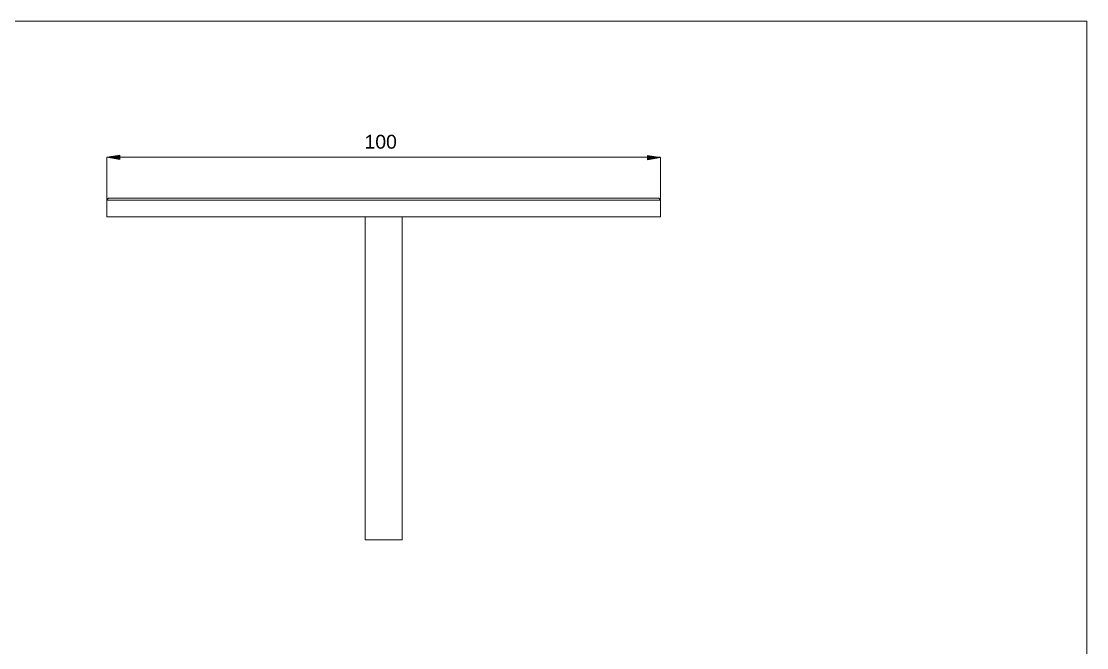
# Model space of a CAD drawing. Header units: inches. Extents: x 48 to 364, y 83 to 304.
# Drawn here: x 205.6 to 363.2, y 211.1 to 303.8 of the extents above; entities that cross this region are included whole.
import ezdxf

# ---------------------------------------------------------------- set-up
doc = ezdxf.new("R2010")
doc.units = ezdxf.units.IN
doc.header["$MEASUREMENT"] = 0
doc.layers.add('DIMS', color=7, linetype='Continuous')

# ---------------------------------------------------------------- blocks, each defined once
blk = doc.blocks.new('block 25')
at = {"color": 7, "lineweight": 18, "true_color": 0xffffff}
blk.add_lwpolyline([(363.24, 83.09), (363.24, 303.8)], dxfattribs=at)
blk = doc.blocks.new('block 24')
blk.add_blockref('block 25', (0, 0))
blk = doc.blocks.new('block 23')
blk.add_blockref('block 24', (0, 0))
blk = doc.blocks.new('block 28')
at = {"color": 7, "lineweight": 18, "true_color": 0xffffff}
blk.add_lwpolyline([(363.24, 303.8), (47.63, 303.8)], dxfattribs=at)
blk = doc.blocks.new('block 27')
blk.add_blockref('block 28', (0, 0))
blk = doc.blocks.new('block 26')
blk.add_blockref('block 27', (0, 0))
blk = doc.blocks.new('block 79')
at = {"layer": 'DIMS', "color": 1, "lineweight": 18, "true_color": 0xff0000}
blk.add_lwpolyline([(218.23, 274.9), (218.23, 283.68)], dxfattribs=at)
blk = doc.blocks.new('block 78')
at = {"layer": 'DIMS'}
blk.add_blockref('block 79', (0, 0), dxfattribs=at)
blk = doc.blocks.new('block 77')
at = {"layer": 'DIMS'}
blk.add_blockref('block 78', (0, 0), dxfattribs=at)
blk = doc.blocks.new('block 82')
at = {"layer": 'DIMS', "color": 1, "lineweight": 18, "true_color": 0xff0000}
blk.add_lwpolyline([(300.19, 274.87), (300.19, 283.65)], dxfattribs=at)
blk = doc.blocks.new('block 81')
at = {"layer": 'DIMS'}
blk.add_blockref('block 82', (0, 0), dxfattribs=at)
blk = doc.blocks.new('block 80')
at = {"layer": 'DIMS'}
blk.add_blockref('block 81', (0, 0), dxfattribs=at)
blk = doc.blocks.new('block 85')
at = {"layer": 'DIMS', "color": 1, "lineweight": 18, "true_color": 0xff0000}
blk.add_lwpolyline([(218.23, 283.68), (300.16, 283.68)], dxfattribs=at)
blk = doc.blocks.new('block 84')
at = {"layer": 'DIMS'}
blk.add_blockref('block 85', (0, 0), dxfattribs=at)
blk = doc.blocks.new('block 83')
at = {"layer": 'DIMS'}
blk.add_blockref('block 84', (0, 0), dxfattribs=at)
blk = doc.blocks.new('block 88')
at = {"layer": 'DIMS', "lineweight": 0}
blk.add_lwpolyline([(220.18, 284), (220.18, 283.36), (218.23, 283.68), (220.18, 284)], dxfattribs=at)
blk = doc.blocks.new('block 87')
at = {"layer": 'DIMS'}
blk.add_blockref('block 88', (0, 0), dxfattribs=at)
blk = doc.blocks.new('block 90')
at = {"layer": 'DIMS', "lineweight": 0}
blk.add_lwpolyline([(220.19, 284), (220.19, 283.36), (218.23, 283.68), (220.19, 284)], dxfattribs=at)
blk = doc.blocks.new('block 91')
at = {"layer": 'DIMS', "true_color": 0xff0000}
h = blk.add_hatch(color=1, dxfattribs=at)
h.dxf.hatch_style = 2
h.paths.add_polyline_path([(220.19, 284), (220.19, 283.36), (218.23, 283.68)])
at = {"layer": 'DIMS', "lineweight": 0}
blk.add_lwpolyline([(220.19, 284), (220.19, 283.36), (218.23, 283.68), (220.19, 284), (220.19, 284)], dxfattribs=at)
blk = doc.blocks.new('block 89')
at = {"layer": 'DIMS'}
for name in ['block 90', 'block 91']:
    blk.add_blockref(name, (0, 0), dxfattribs=at)
blk = doc.blocks.new('block 86')
at = {"layer": 'DIMS'}
for name in ['block 87', 'block 89']:
    blk.add_blockref(name, (0, 0), dxfattribs=at)
blk = doc.blocks.new('block 94')
at = {"layer": 'DIMS', "lineweight": 0}
blk.add_lwpolyline([(298.23, 283.32), (298.23, 283.96), (300.19, 283.65), (298.23, 283.32)], dxfattribs=at)
blk = doc.blocks.new('block 93')
at = {"layer": 'DIMS'}
blk.add_blockref('block 94', (0, 0), dxfattribs=at)
blk = doc.blocks.new('block 96')
at = {"layer": 'DIMS', "lineweight": 0}
blk.add_lwpolyline([(298.23, 283.32), (298.23, 283.96), (300.19, 283.65), (298.23, 283.32)], dxfattribs=at)
blk = doc.blocks.new('block 97')
at = {"layer": 'DIMS', "true_color": 0xff0000}
h = blk.add_hatch(color=1, dxfattribs=at)
h.dxf.hatch_style = 2
h.paths.add_polyline_path([(298.23, 283.32), (298.23, 283.96), (300.19, 283.65)])
at = {"layer": 'DIMS', "lineweight": 0}
blk.add_lwpolyline([(298.23, 283.32), (298.23, 283.96), (300.19, 283.65), (298.23, 283.32), (298.23, 283.32)], dxfattribs=at)
blk = doc.blocks.new('block 95')
at = {"layer": 'DIMS'}
for name in ['block 96', 'block 97']:
    blk.add_blockref(name, (0, 0), dxfattribs=at)
blk = doc.blocks.new('block 92')
at = {"layer": 'DIMS'}
for name in ['block 93', 'block 95']:
    blk.add_blockref(name, (0, 0), dxfattribs=at)
blk = doc.blocks.new('block 100')
at = {"layer": 'DIMS', "color": 1, "true_color": 0xff0000, "insert": (256.38, 284.92), "char_height": 2.049, "attachment_point": 7}
blk.add_mtext('\\fArial|b0|i0|c0|p34;\\W1;100', dxfattribs=at)
blk = doc.blocks.new('block 99')
at = {"layer": 'DIMS'}
blk.add_blockref('block 100', (0, 0), dxfattribs=at)
blk = doc.blocks.new('block 98')
at = {"layer": 'DIMS'}
blk.add_blockref('block 99', (0, 0), dxfattribs=at)
blk = doc.blocks.new('block 103')
at = {"layer": 'DIMS', "lineweight": 0}
blk.add_lwpolyline([(218.23, 274.87), (218.23, 274.87)], dxfattribs=at)
blk = doc.blocks.new('block 102')
at = {"layer": 'DIMS'}
blk.add_blockref('block 103', (0, 0), dxfattribs=at)
blk = doc.blocks.new('block 101')
at = {"layer": 'DIMS'}
blk.add_blockref('block 102', (0, 0), dxfattribs=at)
blk = doc.blocks.new('block 106')
at = {"layer": 'DIMS', "lineweight": 0}
blk.add_lwpolyline([(300.19, 274.87), (300.19, 274.87)], dxfattribs=at)
blk = doc.blocks.new('block 105')
at = {"layer": 'DIMS'}
blk.add_blockref('block 106', (0, 0), dxfattribs=at)
blk = doc.blocks.new('block 104')
at = {"layer": 'DIMS'}
blk.add_blockref('block 105', (0, 0), dxfattribs=at)
blk = doc.blocks.new('block 4480')
at = {"layer": 'DIMS', "color": 7, "lineweight": 18, "true_color": 0xffffff}
blk.add_lwpolyline([(299.91, 277.6), (259.21, 277.6)], dxfattribs=at)
blk = doc.blocks.new('block 4479')
at = {"layer": 'DIMS'}
blk.add_blockref('block 4480', (0, 0), dxfattribs=at)
blk = doc.blocks.new('block 4478')
at = {"layer": 'DIMS'}
blk.add_blockref('block 4479', (0, 0), dxfattribs=at)
blk = doc.blocks.new('block 4483')
at = {"layer": 'DIMS', "color": 7, "lineweight": 18, "true_color": 0xffffff}
blk.add_lwpolyline([(259.21, 277.33), (300.19, 277.33)], dxfattribs=at)
blk = doc.blocks.new('block 4482')
at = {"layer": 'DIMS'}
blk.add_blockref('block 4483', (0, 0), dxfattribs=at)
blk = doc.blocks.new('block 4481')
at = {"layer": 'DIMS'}
blk.add_blockref('block 4482', (0, 0), dxfattribs=at)
blk = doc.blocks.new('block 4486')
at = {"layer": 'DIMS', "color": 7, "lineweight": 18, "true_color": 0xffffff}
blk.add_lwpolyline([(259.21, 274.87), (300.19, 274.87)], dxfattribs=at)
blk = doc.blocks.new('block 4485')
at = {"layer": 'DIMS'}
blk.add_blockref('block 4486', (0, 0), dxfattribs=at)
blk = doc.blocks.new('block 4484')
at = {"layer": 'DIMS'}
blk.add_blockref('block 4485', (0, 0), dxfattribs=at)
blk = doc.blocks.new('block 4489')
at = {"layer": 'DIMS', "color": 7, "lineweight": 18, "true_color": 0xffffff}
blk.add_lwpolyline([(218.23, 274.87), (259.21, 274.87)], dxfattribs=at)
blk = doc.blocks.new('block 4488')
at = {"layer": 'DIMS'}
blk.add_blockref('block 4489', (0, 0), dxfattribs=at)
blk = doc.blocks.new('block 4487')
at = {"layer": 'DIMS'}
blk.add_blockref('block 4488', (0, 0), dxfattribs=at)
blk = doc.blocks.new('block 4492')
at = {"layer": 'DIMS', "color": 7, "lineweight": 18, "true_color": 0xffffff}
blk.add_lwpolyline([(259.21, 277.6), (218.5, 277.6)], dxfattribs=at)
blk = doc.blocks.new('block 4491')
at = {"layer": 'DIMS'}
blk.add_blockref('block 4492', (0, 0), dxfattribs=at)
blk = doc.blocks.new('block 4490')
at = {"layer": 'DIMS'}
blk.add_blockref('block 4491', (0, 0), dxfattribs=at)
blk = doc.blocks.new('block 4495')
at = {"layer": 'DIMS', "color": 7, "lineweight": 18, "true_color": 0xffffff}
blk.add_lwpolyline([(218.23, 277.33), (259.21, 277.33)], dxfattribs=at)
blk = doc.blocks.new('block 4494')
at = {"layer": 'DIMS'}
blk.add_blockref('block 4495', (0, 0), dxfattribs=at)
blk = doc.blocks.new('block 4493')
at = {"layer": 'DIMS'}
blk.add_blockref('block 4494', (0, 0), dxfattribs=at)
blk = doc.blocks.new('block 4498')
at = {"layer": 'DIMS', "color": 7, "lineweight": 18, "true_color": 0xffffff}
blk.add_lwpolyline([(261.39, 274.86), (257.02, 274.86)], dxfattribs=at)
blk = doc.blocks.new('block 4497')
at = {"layer": 'DIMS'}
blk.add_blockref('block 4498', (0, 0), dxfattribs=at)
blk = doc.blocks.new('block 4496')
at = {"layer": 'DIMS'}
blk.add_blockref('block 4497', (0, 0), dxfattribs=at)
blk = doc.blocks.new('block 4501')
at = {"layer": 'DIMS', "color": 7, "lineweight": 18, "true_color": 0xffffff}
blk.add_lwpolyline([(256.48, 227.05), (256.48, 274.86)], dxfattribs=at)
blk = doc.blocks.new('block 4500')
at = {"layer": 'DIMS'}
blk.add_blockref('block 4501', (0, 0), dxfattribs=at)
blk = doc.blocks.new('block 4499')
at = {"layer": 'DIMS'}
blk.add_blockref('block 4500', (0, 0), dxfattribs=at)
blk = doc.blocks.new('block 4504')
at = {"layer": 'DIMS', "color": 7, "lineweight": 18, "true_color": 0xffffff}
blk.add_lwpolyline([(261.94, 274.86), (261.94, 227.05)], dxfattribs=at)
blk = doc.blocks.new('block 4503')
at = {"layer": 'DIMS'}
blk.add_blockref('block 4504', (0, 0), dxfattribs=at)
blk = doc.blocks.new('block 4502')
at = {"layer": 'DIMS'}
blk.add_blockref('block 4503', (0, 0), dxfattribs=at)
blk = doc.blocks.new('block 4507')
at = {"layer": 'DIMS', "color": 7, "lineweight": 18, "true_color": 0xffffff}
blk.add_lwpolyline([(261.39, 227.05), (261.94, 227.05)], dxfattribs=at)
blk = doc.blocks.new('block 4506')
at = {"layer": 'DIMS'}
blk.add_blockref('block 4507', (0, 0), dxfattribs=at)
blk = doc.blocks.new('block 4505')
at = {"layer": 'DIMS'}
blk.add_blockref('block 4506', (0, 0), dxfattribs=at)
blk = doc.blocks.new('block 4510')
at = {"layer": 'DIMS', "color": 7, "lineweight": 18, "true_color": 0xffffff}
blk.add_lwpolyline([(261.94, 274.86), (261.39, 274.86)], dxfattribs=at)
blk = doc.blocks.new('block 4509')
at = {"layer": 'DIMS'}
blk.add_blockref('block 4510', (0, 0), dxfattribs=at)
blk = doc.blocks.new('block 4508')
at = {"layer": 'DIMS'}
blk.add_blockref('block 4509', (0, 0), dxfattribs=at)
blk = doc.blocks.new('block 4513')
at = {"layer": 'DIMS', "color": 7, "lineweight": 18, "true_color": 0xffffff}
blk.add_lwpolyline([(257.02, 227.05), (261.39, 227.05)], dxfattribs=at)
blk = doc.blocks.new('block 4512')
at = {"layer": 'DIMS'}
blk.add_blockref('block 4513', (0, 0), dxfattribs=at)
blk = doc.blocks.new('block 4511')
at = {"layer": 'DIMS'}
blk.add_blockref('block 4512', (0, 0), dxfattribs=at)
blk = doc.blocks.new('block 4516')
at = {"layer": 'DIMS', "color": 7, "lineweight": 18, "true_color": 0xffffff}
blk.add_lwpolyline([(257.02, 227.05), (256.48, 227.05)], dxfattribs=at)
blk = doc.blocks.new('block 4515')
at = {"layer": 'DIMS'}
blk.add_blockref('block 4516', (0, 0), dxfattribs=at)
blk = doc.blocks.new('block 4514')
at = {"layer": 'DIMS'}
blk.add_blockref('block 4515', (0, 0), dxfattribs=at)
blk = doc.blocks.new('block 4519')
at = {"layer": 'DIMS', "color": 7, "lineweight": 18, "true_color": 0xffffff}
blk.add_lwpolyline([(257.02, 274.86), (256.48, 274.86)], dxfattribs=at)
blk = doc.blocks.new('block 4518')
at = {"layer": 'DIMS'}
blk.add_blockref('block 4519', (0, 0), dxfattribs=at)
blk = doc.blocks.new('block 4517')
at = {"layer": 'DIMS'}
blk.add_blockref('block 4518', (0, 0), dxfattribs=at)
blk = doc.blocks.new('block 4522')
at = {"layer": 'DIMS', "color": 7, "lineweight": 18, "true_color": 0xffffff}
blk.add_lwpolyline([(299.91, 277.6), (300.19, 277.33)], dxfattribs=at)
blk = doc.blocks.new('block 4521')
at = {"layer": 'DIMS'}
blk.add_blockref('block 4522', (0, 0), dxfattribs=at)
blk = doc.blocks.new('block 4520')
at = {"layer": 'DIMS'}
blk.add_blockref('block 4521', (0, 0), dxfattribs=at)
blk = doc.blocks.new('block 4525')
at = {"layer": 'DIMS', "color": 7, "lineweight": 18, "true_color": 0xffffff}
blk.add_lwpolyline([(300.19, 277.33), (300.19, 274.87)], dxfattribs=at)
blk = doc.blocks.new('block 4524')
at = {"layer": 'DIMS'}
blk.add_blockref('block 4525', (0, 0), dxfattribs=at)
blk = doc.blocks.new('block 4523')
at = {"layer": 'DIMS'}
blk.add_blockref('block 4524', (0, 0), dxfattribs=at)
blk = doc.blocks.new('block 4528')
at = {"layer": 'DIMS', "color": 7, "lineweight": 18, "true_color": 0xffffff}
blk.add_lwpolyline([(218.23, 277.33), (218.23, 274.87)], dxfattribs=at)
blk = doc.blocks.new('block 4527')
at = {"layer": 'DIMS'}
blk.add_blockref('block 4528', (0, 0), dxfattribs=at)
blk = doc.blocks.new('block 4526')
at = {"layer": 'DIMS'}
blk.add_blockref('block 4527', (0, 0), dxfattribs=at)
blk = doc.blocks.new('block 4531')
at = {"layer": 'DIMS', "color": 7, "lineweight": 18, "true_color": 0xffffff}
blk.add_lwpolyline([(218.5, 277.6), (218.23, 277.33)], dxfattribs=at)
blk = doc.blocks.new('block 4530')
at = {"layer": 'DIMS'}
blk.add_blockref('block 4531', (0, 0), dxfattribs=at)
blk = doc.blocks.new('block 4529')
at = {"layer": 'DIMS'}
blk.add_blockref('block 4530', (0, 0), dxfattribs=at)

msp = doc.modelspace()

# ---------------------------------------------------------------- block references
for name in ['block 26', 'block 23']:
    msp.add_blockref(name, (0, 0))
at = {"layer": 'DIMS'}
for name in ['block 98', 'block 86', 'block 92', 'block 77', 'block 83', 'block 80', 'block 4529', 'block 4490', 'block 4478', 'block 4520', 'block 4493', 'block 4526', 'block 4481', 'block 4523', 'block 101', 'block 4487', 'block 4499', 'block 4517', 'block 4496', 'block 4484', 'block 4508', 'block 4502', 'block 104', 'block 4514', 'block 4511', 'block 4505']:
    msp.add_blockref(name, (0, 0), dxfattribs=at)

doc.saveas('drawing.dxf')
